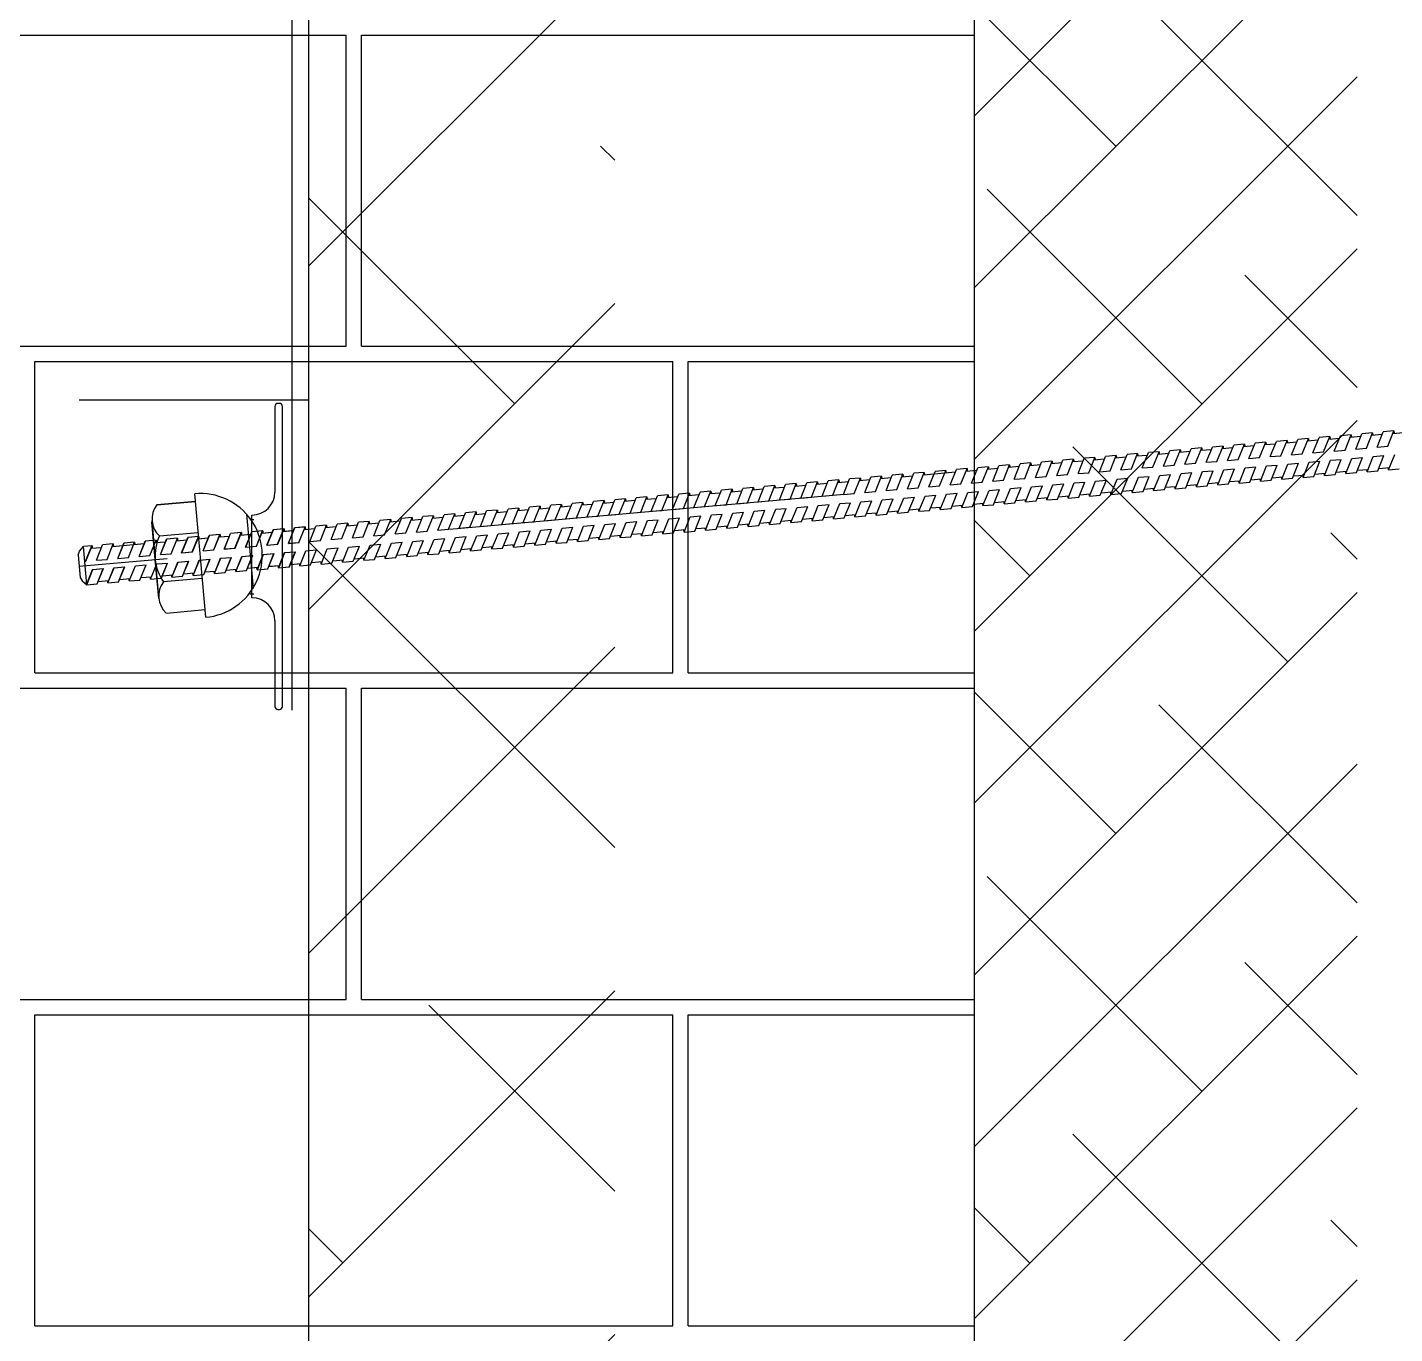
# Model space of a CAD drawing. Header units: millimetres. Extents: x -1985 to 969, y 203 to 500.
# Drawn here: x -1640.38 to -1622.51, y 398.83 to 415.9 of the extents above; entities that cross this region are included whole.
import ezdxf

# ---------------------------------------------------------------- set-up
doc = ezdxf.new("R2010")
doc.units = ezdxf.units.MM
doc.linetypes.add('ACAD_ISO10W100', pattern=[18, 12, -3, 0, -3])
for name, color, linetype in [('А_1500', 7, 'Continuous'), ('А_1500_Г', 7, 'Continuous'), ('А_1500_Ось', 252, 'Continuous'), ('А_1500_Ш', 7, 'Continuous'), ('А_16', 7, 'Continuous'), ('Контур', 252, 'Continuous')]:
    doc.layers.add(name, color=color, linetype=linetype)
doc.layers.add('Сетка', color=7, linetype='ограждение1', lineweight=30)
doc.linetypes.add('ограждение1', pattern='A,6.35,-2.54,[133,ltypeshp.shx,S=2.54,R=0,X=-2.54,Y=0],-2.54,25.4', length=36.83)

msp = doc.modelspace()

# ---------------------------------------------------------------- hatches: boundary and pattern name
h = msp.add_hatch()
h.set_pattern_fill('ANSI38', color=252, style=0)
h.set_pattern_definition([(45, (-3522.112, -480.3116), (-2.245064, 2.245064), []), (135, (-3522.112, -480.3116), (-6.735192, 2.245064), [7.9375, -4.7625])])
h.paths.add_polyline_path([(-1720.702, 383.032), (-1721.688, 383.08), (-1722.665, 383.226), (-1723.592, 383.458), (-1724.524, 383.791), (-1725.432, 384.221), (-1726.287, 384.737), (-1726.971, 385.241), (-1727.773, 385.961), (-1728.504, 386.777), (-1729.022, 387.484), (-1729.541, 388.354), (-1729.936, 389.193), (-1730.232, 390.002), (-1730.525, 391.156), (-1730.702, 392.622), (-1730.702, 395.934), (-1730.702, 430.92), (-1636.702, 439.144), (-1636.702, 393.036), (-1636.747, 392.089), (-1636.92, 390.958), (-1637.135, 390.12), (-1637.455, 389.225), (-1637.852, 388.375), (-1638.368, 387.505), (-1638.984, 386.673), (-1639.631, 385.961), (-1640.423, 385.249), (-1641.189, 384.688), (-1642.258, 384.073), (-1642.856, 383.801), (-1644.03, 383.395), (-1644.836, 383.207), (-1645.717, 383.08), (-1646.702, 383.032)], flags=16)
h.paths.add_polyline_path([(-1632.702, 439.494), (-1734.702, 430.57), (-1734.702, 392.381), (-1734.465, 390.421), (-1734.059, 388.819), (-1733.631, 387.65), (-1733.076, 386.474), (-1732.362, 385.274), (-1731.615, 384.255), (-1730.607, 383.129), (-1729.499, 382.135), (-1728.511, 381.407), (-1727.325, 380.692), (-1726.056, 380.09), (-1724.753, 379.626), (-1723.448, 379.299), (-1722.083, 379.095), (-1720.801, 379.032), (-1646.603, 379.032), (-1645.332, 379.094), (-1644.095, 379.273), (-1642.92, 379.547), (-1641.37, 380.082), (-1640.427, 380.512), (-1639.005, 381.331), (-1637.899, 382.139), (-1636.806, 383.121), (-1635.889, 384.132), (-1635.031, 385.29), (-1634.312, 386.504), (-1633.752, 387.701), (-1633.307, 388.946), (-1632.996, 390.155), (-1632.761, 391.692), (-1632.702, 392.942)])

# ---------------------------------------------------------------- linework, layer by layer
for p, q in [((-1628.005, 414.742), (-1623.005, 419.742)), ((-1628.005, 412.497), (-1623.005, 417.497)), ((-1626.156, 414.346), (-1628.005, 416.196)), ((-1623.005, 413.441), (-1625.594, 416.03)), ((-1644.544, 415.8), (-1636.21, 415.8)), ((-1636.21, 411.733), (-1636.21, 415.8)), ((-1636.01, 415.8), (-1628.005, 415.8)), ((-1636.01, 411.733), (-1636.01, 415.8)), ((-1628.005, 410.252), (-1623.005, 415.252)), ((-1625.033, 410.979), (-1627.839, 413.785)), ((-1628.005, 408.007), (-1623.005, 413.007)), ((-1623.005, 411.196), (-1624.472, 412.663)), ((-1644.544, 411.733), (-1636.21, 411.733)), ((-1636.01, 411.733), (-1628.005, 411.733)), ((-1640.277, 411.533), (-1631.943, 411.533)), ((-1640.277, 407.466), (-1640.277, 411.533)), ((-1631.943, 407.466), (-1631.943, 411.533)), ((-1631.743, 411.533), (-1628.005, 411.533)), ((-1631.743, 407.466), (-1631.743, 411.533)), ((-1628.005, 405.762), (-1623.005, 410.762)), ((-1623.91, 407.611), (-1626.717, 410.418)), ((-1634.863, 409.344), (-1629.706, 409.799)), ((-1627.278, 408.734), (-1628.005, 409.461)), ((-1623.005, 408.951), (-1623.349, 409.295)), ((-1628.005, 403.517), (-1623.005, 408.517)), ((-1640.277, 407.466), (-1631.943, 407.466)), ((-1631.743, 407.466), (-1628.005, 407.466)), ((-1644.544, 407.266), (-1636.21, 407.266)), ((-1636.21, 403.199), (-1636.21, 407.266)), ((-1636.01, 407.266), (-1628.005, 407.266)), ((-1636.01, 403.199), (-1636.01, 407.266)), ((-1626.156, 405.366), (-1628.005, 407.216)), ((-1623.005, 404.461), (-1625.594, 407.05)), ((-1628.005, 401.272), (-1623.005, 406.272)), ((-1625.033, 401.999), (-1627.839, 404.805)), ((-1628.005, 399.027), (-1623.005, 404.027)), ((-1623.005, 402.216), (-1624.472, 403.682)), ((-1644.544, 403.199), (-1636.21, 403.199)), ((-1636.01, 403.199), (-1628.005, 403.199)), ((-1640.277, 402.999), (-1631.943, 402.999)), ((-1640.277, 398.932), (-1640.277, 402.999)), ((-1631.943, 398.932), (-1631.943, 402.999)), ((-1631.743, 402.999), (-1628.005, 402.999)), ((-1631.743, 398.932), (-1631.743, 402.999)), ((-1628.005, 396.782), (-1623.005, 401.782)), ((-1623.91, 398.631), (-1626.717, 401.437)), ((-1627.278, 399.754), (-1628.005, 400.48)), ((-1623.005, 399.971), (-1623.349, 400.315)), ((-1628.005, 394.537), (-1623.005, 399.537)), ((-1640.277, 398.932), (-1631.943, 398.932)), ((-1631.743, 398.932), (-1628.005, 398.932))]:
    msp.add_line(p, q)
msp.add_lwpolyline([(-1738.702, 430.22), (-1628.005, 439.904), (-1628.005, 379.029), (-1628.005, 379.029), (-1628.005, 379.029), (-1628.005, 379.029), (-1628.005, 379.029), (-1628.005, 379.029), (-1628.005, 379.029), (-1628.005, 379.029), (-1628.005, 379.029), (-1628.005, 379.029), (-1628.005, 379.029), (-1628.005, 379.029), (-1628.005, 379.029), (-1628.005, 379.029), (-1628.005, 379.029), (-1628.005, 379.029), (-1628.005, 379.029), (-1738.702, 379.029)])
at = {"lineweight": 30}
msp.add_lwpolyline([(-1730.702, 430.92), (-1636.702, 439.144), (-1636.702, 393.036), (-1636.747, 392.089), (-1636.92, 390.958), (-1637.135, 390.12), (-1637.455, 389.225), (-1637.852, 388.375), (-1638.368, 387.505), (-1638.984, 386.673), (-1639.631, 385.961), (-1640.423, 385.249), (-1641.189, 384.688), (-1642.258, 384.073), (-1642.856, 383.801), (-1644.03, 383.395), (-1644.836, 383.207), (-1645.717, 383.08), (-1646.702, 383.032), (-1720.702, 383.032)], dxfattribs=at)
at = {"layer": 'А_1500'}
for p, q in [((-1623.86, 410.315), (-1623.779, 410.516)), ((-1623.64, 410.528), (-1623.779, 410.516)), ((-1623.721, 410.327), (-1623.64, 410.528)), ((-1623.652, 410.497), (-1623.513, 410.509)), ((-1623.64, 410.528), (-1623.637, 410.498)), ((-1623.581, 410.34), (-1623.5, 410.54)), ((-1623.361, 410.553), (-1623.5, 410.54)), ((-1623.442, 410.352), (-1623.361, 410.553)), ((-1623.373, 410.521), (-1623.233, 410.534)), ((-1623.361, 410.553), (-1623.358, 410.523)), ((-1623.302, 410.364), (-1623.221, 410.565)), ((-1623.081, 410.577), (-1623.221, 410.565)), ((-1623.162, 410.377), (-1623.081, 410.577)), ((-1623.094, 410.546), (-1622.954, 410.558)), ((-1623.081, 410.577), (-1623.079, 410.547)), ((-1623.022, 410.389), (-1622.942, 410.59)), ((-1622.802, 410.602), (-1622.942, 410.59)), ((-1622.883, 410.401), (-1622.802, 410.602)), ((-1622.815, 410.571), (-1622.675, 410.583)), ((-1622.802, 410.602), (-1622.799, 410.572)), ((-1622.743, 410.414), (-1622.662, 410.614)), ((-1622.523, 410.627), (-1622.662, 410.614)), ((-1622.604, 410.426), (-1622.523, 410.627)), ((-1622.536, 410.595), (-1622.396, 410.608)), ((-1622.523, 410.627), (-1622.52, 410.597)), ((-1625.871, 410.331), (-1626.01, 410.319)), ((-1625.952, 410.13), (-1625.871, 410.331)), ((-1625.871, 410.331), (-1625.868, 410.301)), ((-1625.812, 410.143), (-1625.731, 410.344)), ((-1625.592, 410.356), (-1625.731, 410.344)), ((-1625.673, 410.155), (-1625.592, 410.356)), ((-1625.604, 410.325), (-1625.465, 410.337)), ((-1625.592, 410.356), (-1625.589, 410.326)), ((-1625.533, 410.167), (-1625.452, 410.368)), ((-1625.313, 410.381), (-1625.452, 410.368)), ((-1625.393, 410.18), (-1625.313, 410.381)), ((-1625.325, 410.349), (-1625.186, 410.361)), ((-1625.313, 410.381), (-1625.31, 410.351)), ((-1625.254, 410.192), (-1625.173, 410.393)), ((-1625.033, 410.405), (-1625.173, 410.393)), ((-1625.114, 410.204), (-1625.033, 410.405)), ((-1625.046, 410.374), (-1624.906, 410.386)), ((-1625.033, 410.405), (-1625.031, 410.375)), ((-1624.975, 410.217), (-1624.894, 410.417)), ((-1624.754, 410.43), (-1624.894, 410.417)), ((-1624.835, 410.229), (-1624.754, 410.43)), ((-1624.767, 410.398), (-1624.627, 410.411)), ((-1624.754, 410.43), (-1624.752, 410.4)), ((-1624.696, 410.241), (-1624.615, 410.442)), ((-1624.475, 410.454), (-1624.615, 410.442)), ((-1624.556, 410.254), (-1624.475, 410.454)), ((-1624.488, 410.423), (-1624.349, 410.435)), ((-1624.475, 410.454), (-1624.472, 410.424)), ((-1624.417, 410.266), (-1624.336, 410.467)), ((-1624.197, 410.479), (-1624.336, 410.467)), ((-1624.278, 410.278), (-1624.197, 410.479)), ((-1624.209, 410.448), (-1624.07, 410.46)), ((-1624.197, 410.479), (-1624.194, 410.449)), ((-1624.138, 410.291), (-1624.057, 410.491)), ((-1623.918, 410.504), (-1624.057, 410.491)), ((-1623.999, 410.303), (-1623.918, 410.504)), ((-1623.93, 410.472), (-1623.792, 410.484)), ((-1623.918, 410.504), (-1623.915, 410.474)), ((-1623.86, 410.315), (-1623.721, 410.327)), ((-1623.581, 410.34), (-1623.442, 410.352)), ((-1623.302, 410.364), (-1623.162, 410.377)), ((-1623.022, 410.389), (-1622.883, 410.401)), ((-1622.743, 410.414), (-1622.604, 410.426)), ((-1627.821, 410.159), (-1627.96, 410.147)), ((-1627.901, 409.958), (-1627.821, 410.159)), ((-1627.821, 410.159), (-1627.818, 410.129)), ((-1627.764, 409.97), (-1627.683, 410.171)), ((-1627.544, 410.184), (-1627.683, 410.171)), ((-1627.625, 409.983), (-1627.544, 410.184)), ((-1627.556, 410.152), (-1627.417, 410.165)), ((-1627.544, 410.184), (-1627.541, 410.154)), ((-1627.485, 409.995), (-1627.404, 410.196)), ((-1627.265, 410.208), (-1627.404, 410.196)), ((-1627.346, 410.007), (-1627.265, 410.208)), ((-1627.277, 410.177), (-1627.139, 410.189)), ((-1627.265, 410.208), (-1627.262, 410.178)), ((-1627.207, 410.02), (-1627.126, 410.22)), ((-1626.986, 410.233), (-1627.126, 410.22)), ((-1627.067, 410.032), (-1626.986, 410.233)), ((-1626.999, 410.201), (-1626.859, 410.214)), ((-1626.986, 410.233), (-1626.984, 410.203)), ((-1626.928, 410.044), (-1626.847, 410.245)), ((-1626.707, 410.257), (-1626.847, 410.245)), ((-1626.788, 410.057), (-1626.707, 410.257)), ((-1626.72, 410.226), (-1626.581, 410.238)), ((-1626.707, 410.257), (-1626.705, 410.227)), ((-1626.65, 410.069), (-1626.569, 410.27)), ((-1626.429, 410.282), (-1626.569, 410.27)), ((-1626.51, 410.081), (-1626.429, 410.282)), ((-1626.442, 410.251), (-1626.302, 410.263)), ((-1626.429, 410.282), (-1626.427, 410.252)), ((-1626.371, 410.093), (-1626.29, 410.294)), ((-1626.15, 410.307), (-1626.29, 410.294)), ((-1626.231, 410.106), (-1626.15, 410.307)), ((-1626.163, 410.275), (-1626.023, 410.288)), ((-1626.15, 410.307), (-1626.148, 410.277)), ((-1626.091, 410.118), (-1626.01, 410.319)), ((-1625.883, 410.3), (-1625.744, 410.312)), ((-1625.812, 410.143), (-1625.673, 410.155)), ((-1625.533, 410.167), (-1625.393, 410.18)), ((-1625.254, 410.192), (-1625.114, 410.204)), ((-1624.975, 410.217), (-1624.835, 410.229)), ((-1624.696, 410.241), (-1624.556, 410.254)), ((-1624.466, 410.144), (-1624.327, 410.156)), ((-1624.417, 410.266), (-1624.278, 410.278)), ((-1624.407, 409.959), (-1624.327, 410.156)), ((-1624.267, 409.971), (-1624.187, 410.169)), ((-1624.187, 410.169), (-1624.048, 410.181)), ((-1624.138, 410.291), (-1623.999, 410.303)), ((-1624.128, 409.983), (-1624.048, 410.181)), ((-1623.989, 409.995), (-1623.909, 410.193)), ((-1623.909, 410.193), (-1623.77, 410.206)), ((-1623.85, 410.008), (-1623.77, 410.206)), ((-1623.71, 410.02), (-1623.63, 410.218)), ((-1623.63, 410.218), (-1623.491, 410.23)), ((-1623.57, 410.032), (-1623.491, 410.23)), ((-1623.43, 410.045), (-1623.351, 410.243)), ((-1623.351, 410.243), (-1623.211, 410.255)), ((-1623.291, 410.057), (-1623.211, 410.255)), ((-1623.151, 410.069), (-1623.072, 410.267)), ((-1623.072, 410.267), (-1622.932, 410.28)), ((-1623.012, 410.082), (-1622.932, 410.28)), ((-1622.872, 410.094), (-1622.792, 410.292)), ((-1622.792, 410.292), (-1622.653, 410.304)), ((-1622.733, 410.106), (-1622.653, 410.304)), ((-1622.72, 410.137), (-1622.581, 410.15)), ((-1622.593, 410.119), (-1622.513, 410.317)), ((-1629.994, 409.774), (-1629.913, 409.974)), ((-1629.773, 409.987), (-1629.913, 409.974)), ((-1629.773, 409.987), (-1629.913, 409.974)), ((-1629.854, 409.786), (-1629.773, 409.987)), ((-1629.854, 409.786), (-1629.773, 409.987)), ((-1629.773, 409.987), (-1629.771, 409.957)), ((-1629.773, 409.987), (-1629.771, 409.957)), ((-1629.715, 409.798), (-1629.634, 409.999)), ((-1629.494, 410.011), (-1629.634, 409.999)), ((-1629.575, 409.811), (-1629.494, 410.011)), ((-1629.507, 409.98), (-1629.368, 409.992)), ((-1629.494, 410.011), (-1629.492, 409.981)), ((-1629.437, 409.823), (-1629.356, 410.024)), ((-1629.216, 410.036), (-1629.356, 410.024)), ((-1629.297, 409.835), (-1629.216, 410.036)), ((-1629.229, 410.005), (-1629.089, 410.017)), ((-1629.216, 410.036), (-1629.214, 410.006)), ((-1629.158, 409.848), (-1629.077, 410.048)), ((-1628.937, 410.061), (-1629.077, 410.048)), ((-1629.018, 409.86), (-1628.937, 410.061)), ((-1628.95, 410.029), (-1628.81, 410.042)), ((-1628.937, 410.061), (-1628.935, 410.031)), ((-1628.878, 409.872), (-1628.797, 410.073)), ((-1628.658, 410.085), (-1628.797, 410.073)), ((-1628.739, 409.884), (-1628.658, 410.085)), ((-1628.67, 410.054), (-1628.252, 410.091)), ((-1628.658, 410.085), (-1628.655, 410.055)), ((-1628.599, 409.897), (-1628.518, 410.098)), ((-1628.379, 410.11), (-1628.518, 410.098)), ((-1628.46, 409.909), (-1628.379, 410.11)), ((-1628.379, 410.11), (-1628.376, 410.08)), ((-1628.32, 409.921), (-1628.239, 410.122)), ((-1628.1, 410.135), (-1628.239, 410.122)), ((-1628.181, 409.934), (-1628.1, 410.135)), ((-1628.112, 410.103), (-1627.973, 410.116)), ((-1628.1, 410.135), (-1628.097, 410.105)), ((-1628.041, 409.946), (-1627.96, 410.147)), ((-1627.833, 410.128), (-1627.696, 410.14)), ((-1627.764, 409.97), (-1627.625, 409.983)), ((-1627.485, 409.995), (-1627.346, 410.007)), ((-1627.207, 410.02), (-1627.067, 410.032)), ((-1626.928, 410.044), (-1626.788, 410.057)), ((-1626.65, 410.069), (-1626.51, 410.081)), ((-1626.499, 409.774), (-1626.42, 409.972)), ((-1626.42, 409.972), (-1626.28, 409.984)), ((-1626.371, 410.093), (-1626.231, 410.106)), ((-1626.36, 409.786), (-1626.28, 409.984)), ((-1626.22, 409.798), (-1626.14, 409.996)), ((-1626.14, 409.996), (-1626.001, 410.009)), ((-1626.091, 410.118), (-1625.952, 410.13)), ((-1626.081, 409.811), (-1626.001, 410.009)), ((-1625.941, 409.823), (-1625.861, 410.021)), ((-1625.861, 410.021), (-1625.722, 410.033)), ((-1625.801, 409.835), (-1625.722, 410.033)), ((-1625.662, 409.848), (-1625.582, 410.046)), ((-1625.582, 410.046), (-1625.443, 410.058)), ((-1625.522, 409.86), (-1625.443, 410.058)), ((-1625.383, 409.872), (-1625.303, 410.07)), ((-1625.303, 410.07), (-1625.163, 410.083)), ((-1625.243, 409.885), (-1625.163, 410.083)), ((-1625.103, 409.897), (-1625.024, 410.095)), ((-1625.024, 410.095), (-1624.884, 410.107)), ((-1624.964, 409.909), (-1624.884, 410.107)), ((-1624.824, 409.922), (-1624.745, 410.12)), ((-1624.745, 410.12), (-1624.605, 410.132)), ((-1624.685, 409.934), (-1624.605, 410.132)), ((-1624.672, 409.965), (-1624.534, 409.977)), ((-1624.546, 409.946), (-1624.549, 409.976)), ((-1624.546, 409.946), (-1624.466, 410.144)), ((-1624.394, 409.99), (-1624.254, 410.002)), ((-1624.267, 409.971), (-1624.27, 410.001)), ((-1624.267, 409.971), (-1624.128, 409.983)), ((-1624.115, 410.014), (-1623.976, 410.026)), ((-1623.989, 409.995), (-1623.992, 410.025)), ((-1623.989, 409.995), (-1623.85, 410.008)), ((-1623.837, 410.039), (-1623.697, 410.051)), ((-1623.71, 410.02), (-1623.712, 410.05)), ((-1623.71, 410.02), (-1623.57, 410.032)), ((-1623.558, 410.063), (-1623.418, 410.076)), ((-1623.43, 410.045), (-1623.433, 410.074)), ((-1623.43, 410.045), (-1623.291, 410.057)), ((-1623.278, 410.088), (-1623.139, 410.1)), ((-1623.151, 410.069), (-1623.154, 410.099)), ((-1623.151, 410.069), (-1623.012, 410.082)), ((-1622.999, 410.113), (-1622.86, 410.125)), ((-1622.872, 410.094), (-1622.875, 410.124)), ((-1622.872, 410.094), (-1622.733, 410.106)), ((-1622.593, 410.119), (-1622.596, 410.148)), ((-1622.593, 410.119), (-1622.454, 410.131)), ((-1631.946, 409.601), (-1631.865, 409.802)), ((-1631.726, 409.815), (-1631.865, 409.802)), ((-1631.806, 409.614), (-1631.726, 409.815)), ((-1631.738, 409.783), (-1631.6, 409.795)), ((-1631.726, 409.815), (-1631.723, 409.785)), ((-1631.668, 409.626), (-1631.587, 409.827)), ((-1631.448, 409.839), (-1631.587, 409.827)), ((-1631.528, 409.638), (-1631.448, 409.839)), ((-1631.46, 409.808), (-1631.321, 409.82)), ((-1631.448, 409.839), (-1631.445, 409.809)), ((-1631.389, 409.651), (-1631.308, 409.851)), ((-1631.168, 409.864), (-1631.308, 409.851)), ((-1631.249, 409.663), (-1631.168, 409.864)), ((-1631.181, 409.832), (-1631.041, 409.845)), ((-1631.168, 409.864), (-1631.166, 409.834)), ((-1631.109, 409.675), (-1631.028, 409.876)), ((-1630.889, 409.888), (-1631.028, 409.876)), ((-1630.97, 409.688), (-1630.889, 409.888)), ((-1630.902, 409.857), (-1630.762, 409.869)), ((-1630.889, 409.888), (-1630.886, 409.858)), ((-1630.83, 409.7), (-1630.749, 409.901)), ((-1630.61, 409.913), (-1630.749, 409.901)), ((-1630.691, 409.712), (-1630.61, 409.913)), ((-1630.623, 409.882), (-1630.483, 409.894)), ((-1630.61, 409.913), (-1630.607, 409.883)), ((-1630.551, 409.725), (-1630.47, 409.925)), ((-1630.331, 409.938), (-1630.47, 409.925)), ((-1630.412, 409.737), (-1630.331, 409.938)), ((-1630.343, 409.906), (-1630.204, 409.919)), ((-1630.331, 409.938), (-1630.328, 409.908)), ((-1630.272, 409.749), (-1630.191, 409.95)), ((-1630.052, 409.962), (-1630.191, 409.95)), ((-1630.133, 409.761), (-1630.052, 409.962)), ((-1630.064, 409.931), (-1629.926, 409.943)), ((-1630.052, 409.962), (-1630.049, 409.932)), ((-1629.786, 409.955), (-1629.646, 409.968)), ((-1629.715, 409.798), (-1629.575, 409.811)), ((-1629.437, 409.823), (-1629.297, 409.835)), ((-1629.158, 409.848), (-1629.018, 409.86)), ((-1628.878, 409.872), (-1628.739, 409.884)), ((-1628.599, 409.897), (-1628.46, 409.909)), ((-1628.449, 409.602), (-1628.369, 409.8)), ((-1628.369, 409.8), (-1628.23, 409.812)), ((-1628.32, 409.921), (-1628.181, 409.934)), ((-1628.309, 409.614), (-1628.23, 409.812)), ((-1628.17, 409.626), (-1628.09, 409.824)), ((-1628.09, 409.824), (-1627.951, 409.837)), ((-1628.041, 409.946), (-1627.901, 409.958)), ((-1628.03, 409.639), (-1627.951, 409.837)), ((-1627.893, 409.651), (-1627.813, 409.849)), ((-1627.813, 409.849), (-1627.674, 409.861)), ((-1627.754, 409.663), (-1627.674, 409.861)), ((-1627.614, 409.675), (-1627.534, 409.873)), ((-1627.534, 409.873), (-1627.395, 409.886)), ((-1627.475, 409.688), (-1627.395, 409.886)), ((-1627.336, 409.7), (-1627.256, 409.898)), ((-1627.256, 409.898), (-1627.116, 409.91)), ((-1627.196, 409.712), (-1627.116, 409.91)), ((-1627.057, 409.725), (-1626.977, 409.923)), ((-1626.977, 409.923), (-1626.837, 409.935)), ((-1626.917, 409.737), (-1626.837, 409.935)), ((-1626.779, 409.749), (-1626.699, 409.947)), ((-1626.699, 409.947), (-1626.559, 409.959)), ((-1626.639, 409.761), (-1626.559, 409.959)), ((-1626.627, 409.793), (-1626.487, 409.805)), ((-1626.499, 409.774), (-1626.502, 409.804)), ((-1626.347, 409.817), (-1626.208, 409.83)), ((-1626.22, 409.798), (-1626.223, 409.828)), ((-1626.22, 409.798), (-1626.081, 409.811)), ((-1626.068, 409.842), (-1625.928, 409.854)), ((-1625.941, 409.823), (-1625.944, 409.853)), ((-1625.941, 409.823), (-1625.801, 409.835)), ((-1625.789, 409.867), (-1625.649, 409.879)), ((-1625.662, 409.848), (-1625.664, 409.878)), ((-1625.662, 409.848), (-1625.522, 409.86)), ((-1625.51, 409.891), (-1625.37, 409.903)), ((-1625.383, 409.872), (-1625.385, 409.902)), ((-1625.383, 409.872), (-1625.243, 409.885)), ((-1625.231, 409.916), (-1625.091, 409.928)), ((-1625.103, 409.897), (-1625.106, 409.927)), ((-1625.103, 409.897), (-1624.964, 409.909)), ((-1624.951, 409.94), (-1624.812, 409.953)), ((-1624.824, 409.922), (-1624.827, 409.951)), ((-1624.824, 409.922), (-1624.685, 409.934)), ((-1624.546, 409.946), (-1624.407, 409.959)), ((-1633.957, 409.618), (-1634.097, 409.605)), ((-1634.038, 409.417), (-1633.957, 409.618)), ((-1633.957, 409.618), (-1633.955, 409.588)), ((-1633.898, 409.429), (-1633.817, 409.63)), ((-1633.678, 409.642), (-1633.817, 409.63)), ((-1633.759, 409.441), (-1633.678, 409.642)), ((-1633.691, 409.611), (-1633.551, 409.623)), ((-1633.678, 409.642), (-1633.675, 409.612)), ((-1633.619, 409.454), (-1633.538, 409.655)), ((-1633.399, 409.667), (-1633.538, 409.655)), ((-1633.48, 409.466), (-1633.399, 409.667)), ((-1633.412, 409.635), (-1633.272, 409.648)), ((-1633.399, 409.667), (-1633.396, 409.637)), ((-1633.34, 409.478), (-1633.259, 409.679)), ((-1633.12, 409.691), (-1633.259, 409.679)), ((-1633.201, 409.491), (-1633.12, 409.691)), ((-1633.132, 409.66), (-1632.993, 409.672)), ((-1633.12, 409.691), (-1633.117, 409.661)), ((-1633.061, 409.503), (-1632.98, 409.704)), ((-1632.841, 409.716), (-1632.98, 409.704)), ((-1632.922, 409.515), (-1632.841, 409.716)), ((-1632.853, 409.685), (-1632.714, 409.697)), ((-1632.841, 409.716), (-1632.838, 409.686)), ((-1632.782, 409.528), (-1632.702, 409.728)), ((-1632.562, 409.741), (-1632.702, 409.728)), ((-1632.643, 409.54), (-1632.562, 409.741)), ((-1632.575, 409.709), (-1632.435, 409.722)), ((-1632.562, 409.741), (-1632.559, 409.711)), ((-1632.503, 409.552), (-1632.422, 409.753)), ((-1632.283, 409.765), (-1632.422, 409.753)), ((-1632.364, 409.565), (-1632.283, 409.765)), ((-1632.296, 409.734), (-1632.157, 409.746)), ((-1632.283, 409.765), (-1632.28, 409.735)), ((-1632.225, 409.577), (-1632.144, 409.778)), ((-1632.005, 409.79), (-1632.144, 409.778)), ((-1632.086, 409.589), (-1632.005, 409.79)), ((-1632.017, 409.759), (-1631.878, 409.771)), ((-1632.005, 409.79), (-1632.002, 409.76)), ((-1631.946, 409.601), (-1631.806, 409.614)), ((-1631.668, 409.626), (-1631.528, 409.638)), ((-1631.389, 409.651), (-1631.249, 409.663)), ((-1631.109, 409.675), (-1630.97, 409.688)), ((-1630.83, 409.7), (-1630.691, 409.712)), ((-1630.6, 409.603), (-1630.461, 409.615)), ((-1630.551, 409.725), (-1630.412, 409.737)), ((-1630.541, 409.417), (-1630.461, 409.615)), ((-1630.401, 409.429), (-1630.321, 409.627)), ((-1630.321, 409.627), (-1630.182, 409.64)), ((-1630.272, 409.749), (-1630.133, 409.761)), ((-1630.261, 409.442), (-1630.182, 409.64)), ((-1630.123, 409.454), (-1630.043, 409.652)), ((-1630.043, 409.652), (-1629.903, 409.664)), ((-1629.994, 409.774), (-1629.854, 409.786)), ((-1629.983, 409.466), (-1629.903, 409.664)), ((-1629.844, 409.479), (-1629.764, 409.677)), ((-1629.844, 409.479), (-1629.764, 409.677)), ((-1629.764, 409.677), (-1629.624, 409.689)), ((-1629.704, 409.491), (-1629.624, 409.689)), ((-1629.566, 409.503), (-1629.486, 409.701)), ((-1629.486, 409.701), (-1629.346, 409.713)), ((-1629.426, 409.516), (-1629.346, 409.713)), ((-1629.287, 409.528), (-1629.207, 409.726)), ((-1629.207, 409.726), (-1629.067, 409.738)), ((-1629.147, 409.54), (-1629.067, 409.738)), ((-1629.007, 409.552), (-1628.927, 409.75)), ((-1628.927, 409.75), (-1628.788, 409.763)), ((-1628.868, 409.565), (-1628.788, 409.763)), ((-1628.728, 409.577), (-1628.648, 409.775)), ((-1628.648, 409.775), (-1628.509, 409.787)), ((-1628.589, 409.589), (-1628.509, 409.787)), ((-1628.576, 409.621), (-1628.436, 409.633)), ((-1628.449, 409.602), (-1628.452, 409.632)), ((-1628.449, 409.602), (-1628.309, 409.614)), ((-1628.297, 409.645), (-1628.157, 409.657)), ((-1628.17, 409.626), (-1628.172, 409.656)), ((-1628.17, 409.626), (-1628.03, 409.639)), ((-1628.018, 409.67), (-1627.881, 409.682)), ((-1627.893, 409.651), (-1627.896, 409.681)), ((-1627.893, 409.651), (-1627.754, 409.663)), ((-1627.741, 409.694), (-1627.601, 409.707)), ((-1627.614, 409.675), (-1627.617, 409.705)), ((-1627.614, 409.675), (-1627.475, 409.688)), ((-1627.462, 409.719), (-1627.323, 409.731)), ((-1627.336, 409.7), (-1627.338, 409.73)), ((-1627.336, 409.7), (-1627.196, 409.712)), ((-1627.184, 409.743), (-1627.044, 409.756)), ((-1627.057, 409.725), (-1627.059, 409.754)), ((-1627.057, 409.725), (-1626.917, 409.737)), ((-1626.905, 409.768), (-1626.766, 409.78)), ((-1626.779, 409.749), (-1626.781, 409.779)), ((-1626.779, 409.749), (-1626.639, 409.761)), ((-1626.499, 409.774), (-1626.36, 409.786)), ((-1635.909, 409.445), (-1636.049, 409.433)), ((-1635.99, 409.244), (-1635.909, 409.445)), ((-1635.909, 409.445), (-1635.907, 409.415)), ((-1635.851, 409.257), (-1635.77, 409.458)), ((-1635.63, 409.47), (-1635.77, 409.458)), ((-1635.711, 409.269), (-1635.63, 409.47)), ((-1635.643, 409.439), (-1635.503, 409.451)), ((-1635.63, 409.47), (-1635.628, 409.44)), ((-1635.571, 409.281), (-1635.49, 409.482)), ((-1635.351, 409.495), (-1635.49, 409.482)), ((-1635.432, 409.294), (-1635.351, 409.495)), ((-1635.364, 409.463), (-1635.224, 409.476)), ((-1635.351, 409.495), (-1635.348, 409.465)), ((-1635.292, 409.306), (-1635.211, 409.507)), ((-1635.072, 409.519), (-1635.211, 409.507)), ((-1635.153, 409.318), (-1635.072, 409.519)), ((-1635.085, 409.488), (-1634.946, 409.5)), ((-1635.072, 409.519), (-1635.069, 409.489)), ((-1635.014, 409.331), (-1634.933, 409.531)), ((-1634.794, 409.544), (-1634.933, 409.531)), ((-1634.875, 409.343), (-1634.794, 409.544)), ((-1634.806, 409.512), (-1634.667, 409.525)), ((-1634.794, 409.544), (-1634.791, 409.514)), ((-1634.735, 409.355), (-1634.654, 409.556)), ((-1634.515, 409.568), (-1634.654, 409.556)), ((-1634.595, 409.368), (-1634.515, 409.568)), ((-1634.527, 409.537), (-1634.389, 409.549)), ((-1634.515, 409.568), (-1634.512, 409.538)), ((-1634.457, 409.38), (-1634.376, 409.581)), ((-1634.236, 409.593), (-1634.376, 409.581)), ((-1634.317, 409.392), (-1634.236, 409.593)), ((-1634.249, 409.562), (-1634.109, 409.574)), ((-1634.236, 409.593), (-1634.234, 409.563)), ((-1634.178, 409.404), (-1634.097, 409.605)), ((-1633.97, 409.586), (-1633.83, 409.599)), ((-1633.898, 409.429), (-1633.759, 409.441)), ((-1633.619, 409.454), (-1633.48, 409.466)), ((-1633.34, 409.478), (-1633.201, 409.491)), ((-1633.061, 409.503), (-1632.922, 409.515)), ((-1632.782, 409.528), (-1632.643, 409.54)), ((-1632.552, 409.43), (-1632.413, 409.443)), ((-1632.503, 409.552), (-1632.364, 409.565)), ((-1632.493, 409.245), (-1632.413, 409.443)), ((-1632.354, 409.257), (-1632.274, 409.455)), ((-1632.274, 409.455), (-1632.135, 409.467)), ((-1632.225, 409.577), (-1632.086, 409.589)), ((-1632.214, 409.269), (-1632.135, 409.467)), ((-1632.075, 409.282), (-1631.995, 409.48)), ((-1631.995, 409.48), (-1631.856, 409.492)), ((-1631.935, 409.294), (-1631.856, 409.492)), ((-1631.797, 409.306), (-1631.717, 409.504)), ((-1631.717, 409.504), (-1631.578, 409.517)), ((-1631.657, 409.319), (-1631.578, 409.517)), ((-1631.518, 409.331), (-1631.438, 409.529)), ((-1631.438, 409.529), (-1631.298, 409.541)), ((-1631.378, 409.343), (-1631.298, 409.541)), ((-1631.238, 409.356), (-1631.158, 409.554)), ((-1631.158, 409.554), (-1631.019, 409.566)), ((-1631.099, 409.368), (-1631.019, 409.566)), ((-1630.959, 409.38), (-1630.879, 409.578)), ((-1630.879, 409.578), (-1630.74, 409.59)), ((-1630.82, 409.393), (-1630.74, 409.59)), ((-1630.807, 409.424), (-1630.668, 409.436)), ((-1630.68, 409.405), (-1630.683, 409.435)), ((-1630.68, 409.405), (-1630.6, 409.603)), ((-1630.528, 409.448), (-1630.388, 409.461)), ((-1630.401, 409.429), (-1630.404, 409.459)), ((-1630.401, 409.429), (-1630.261, 409.442)), ((-1630.249, 409.473), (-1630.11, 409.485)), ((-1630.123, 409.454), (-1630.125, 409.484)), ((-1630.123, 409.454), (-1629.983, 409.466)), ((-1629.971, 409.497), (-1629.831, 409.51)), ((-1629.971, 409.497), (-1629.831, 409.51)), ((-1629.844, 409.479), (-1629.846, 409.508)), ((-1629.844, 409.479), (-1629.846, 409.508)), ((-1629.844, 409.479), (-1629.704, 409.491)), ((-1629.692, 409.522), (-1629.553, 409.534)), ((-1629.566, 409.503), (-1629.568, 409.533)), ((-1629.566, 409.503), (-1629.426, 409.516)), ((-1629.414, 409.547), (-1629.274, 409.559)), ((-1629.287, 409.528), (-1629.289, 409.558)), ((-1629.287, 409.528), (-1629.147, 409.54)), ((-1629.135, 409.571), (-1628.995, 409.584)), ((-1629.007, 409.552), (-1629.01, 409.582)), ((-1629.007, 409.552), (-1628.868, 409.565)), ((-1628.855, 409.596), (-1628.715, 409.608)), ((-1628.728, 409.577), (-1628.731, 409.607)), ((-1628.728, 409.577), (-1628.589, 409.589)), ((-1638.082, 409.06), (-1638.001, 409.261)), ((-1638.08, 409.06), (-1637.999, 409.261)), ((-1637.862, 409.273), (-1638.001, 409.261)), ((-1637.859, 409.273), (-1637.999, 409.261)), ((-1637.942, 409.072), (-1637.862, 409.273)), ((-1637.94, 409.072), (-1637.859, 409.273)), ((-1637.862, 409.273), (-1637.859, 409.243)), ((-1637.859, 409.273), (-1637.857, 409.243)), ((-1637.804, 409.084), (-1637.723, 409.285)), ((-1637.802, 409.085), (-1637.721, 409.285)), ((-1637.583, 409.298), (-1637.723, 409.285)), ((-1637.581, 409.298), (-1637.721, 409.285)), ((-1637.664, 409.097), (-1637.583, 409.298)), ((-1637.662, 409.097), (-1637.581, 409.298)), ((-1637.596, 409.266), (-1637.456, 409.279)), ((-1637.594, 409.266), (-1637.454, 409.279)), ((-1637.583, 409.298), (-1637.581, 409.268)), ((-1637.581, 409.298), (-1637.579, 409.268)), ((-1637.525, 409.109), (-1637.444, 409.31)), ((-1637.523, 409.109), (-1637.442, 409.31)), ((-1637.304, 409.322), (-1637.444, 409.31)), ((-1637.302, 409.322), (-1637.442, 409.31)), ((-1637.385, 409.121), (-1637.304, 409.322)), ((-1637.383, 409.122), (-1637.302, 409.322)), ((-1637.317, 409.291), (-1637.178, 409.303)), ((-1637.315, 409.291), (-1637.175, 409.303)), ((-1637.304, 409.322), (-1637.301, 409.292)), ((-1637.302, 409.322), (-1637.299, 409.292)), ((-1637.246, 409.134), (-1637.166, 409.334)), ((-1637.243, 409.134), (-1637.162, 409.335)), ((-1637.026, 409.347), (-1637.166, 409.334)), ((-1637.023, 409.347), (-1637.162, 409.335)), ((-1637.107, 409.146), (-1637.026, 409.347)), ((-1637.104, 409.146), (-1637.023, 409.347)), ((-1637.039, 409.315), (-1636.899, 409.328)), ((-1637.035, 409.316), (-1636.896, 409.328)), ((-1637.026, 409.347), (-1637.023, 409.317)), ((-1637.023, 409.347), (-1637.02, 409.317)), ((-1636.967, 409.158), (-1636.886, 409.359)), ((-1636.964, 409.159), (-1636.883, 409.359)), ((-1636.747, 409.371), (-1636.886, 409.359)), ((-1636.744, 409.372), (-1636.883, 409.359)), ((-1636.828, 409.171), (-1636.747, 409.371)), ((-1636.76, 409.34), (-1636.62, 409.352)), ((-1636.747, 409.371), (-1636.744, 409.341)), ((-1636.688, 409.183), (-1636.607, 409.384)), ((-1636.468, 409.396), (-1636.607, 409.384)), ((-1636.549, 409.195), (-1636.468, 409.396)), ((-1636.48, 409.365), (-1636.341, 409.377)), ((-1636.468, 409.396), (-1636.465, 409.366)), ((-1636.409, 409.208), (-1636.328, 409.408)), ((-1636.188, 409.421), (-1636.328, 409.408)), ((-1636.269, 409.22), (-1636.188, 409.421)), ((-1636.201, 409.389), (-1636.061, 409.402)), ((-1636.188, 409.421), (-1636.186, 409.391)), ((-1636.13, 409.232), (-1636.049, 409.433)), ((-1635.922, 409.414), (-1635.782, 409.426)), ((-1635.851, 409.257), (-1635.711, 409.269)), ((-1635.571, 409.281), (-1635.432, 409.294)), ((-1635.292, 409.306), (-1635.153, 409.318)), ((-1635.014, 409.331), (-1634.875, 409.343)), ((-1634.735, 409.355), (-1634.595, 409.368)), ((-1634.586, 409.06), (-1634.506, 409.258)), ((-1634.506, 409.258), (-1634.367, 409.27)), ((-1634.457, 409.38), (-1634.317, 409.392)), ((-1634.446, 409.072), (-1634.367, 409.27)), ((-1634.307, 409.085), (-1634.227, 409.283)), ((-1634.227, 409.283), (-1634.087, 409.295)), ((-1634.178, 409.404), (-1634.038, 409.417)), ((-1634.167, 409.097), (-1634.087, 409.295)), ((-1634.027, 409.109), (-1633.947, 409.307)), ((-1633.947, 409.307), (-1633.808, 409.32)), ((-1633.888, 409.122), (-1633.808, 409.32)), ((-1633.748, 409.134), (-1633.668, 409.332)), ((-1633.668, 409.332), (-1633.529, 409.344)), ((-1633.609, 409.146), (-1633.529, 409.344)), ((-1633.469, 409.159), (-1633.389, 409.357)), ((-1633.389, 409.357), (-1633.25, 409.369)), ((-1633.33, 409.171), (-1633.25, 409.369)), ((-1633.19, 409.183), (-1633.11, 409.381)), ((-1633.11, 409.381), (-1632.971, 409.394)), ((-1633.05, 409.196), (-1632.971, 409.394)), ((-1632.911, 409.208), (-1632.832, 409.406)), ((-1632.832, 409.406), (-1632.692, 409.418)), ((-1632.772, 409.22), (-1632.692, 409.418)), ((-1632.759, 409.251), (-1632.62, 409.264)), ((-1632.632, 409.233), (-1632.635, 409.262)), ((-1632.632, 409.233), (-1632.552, 409.43)), ((-1632.48, 409.276), (-1632.341, 409.288)), ((-1632.354, 409.257), (-1632.357, 409.287)), ((-1632.354, 409.257), (-1632.214, 409.269)), ((-1632.202, 409.301), (-1632.062, 409.313)), ((-1632.075, 409.282), (-1632.077, 409.312)), ((-1632.075, 409.282), (-1631.935, 409.294)), ((-1631.923, 409.325), (-1631.784, 409.337)), ((-1631.797, 409.306), (-1631.799, 409.336)), ((-1631.797, 409.306), (-1631.657, 409.319)), ((-1631.645, 409.35), (-1631.505, 409.362)), ((-1631.518, 409.331), (-1631.52, 409.361)), ((-1631.518, 409.331), (-1631.378, 409.343)), ((-1631.366, 409.374), (-1631.226, 409.387)), ((-1631.238, 409.356), (-1631.241, 409.385)), ((-1631.238, 409.356), (-1631.099, 409.368)), ((-1631.086, 409.399), (-1630.947, 409.411)), ((-1630.959, 409.38), (-1630.962, 409.41)), ((-1630.959, 409.38), (-1630.82, 409.393)), ((-1630.68, 409.405), (-1630.541, 409.417)), ((-1639.695, 409.056), (-1639.645, 409.116)), ((-1639.532, 409.126), (-1639.645, 409.116)), ((-1639.534, 409.125), (-1639.645, 409.116)), ((-1639.601, 408.618), (-1639.645, 409.116)), ((-1639.615, 408.925), (-1639.534, 409.125)), ((-1639.613, 408.925), (-1639.532, 409.126)), ((-1639.547, 409.094), (-1639.407, 409.106)), ((-1639.545, 409.094), (-1639.406, 409.106)), ((-1639.534, 409.125), (-1639.531, 409.095)), ((-1639.532, 409.126), (-1639.529, 409.096)), ((-1639.475, 408.937), (-1639.394, 409.138)), ((-1639.474, 408.937), (-1639.393, 409.138)), ((-1639.255, 409.15), (-1639.394, 409.138)), ((-1639.254, 409.15), (-1639.393, 409.138)), ((-1639.336, 408.949), (-1639.255, 409.15)), ((-1639.335, 408.949), (-1639.254, 409.15)), ((-1639.267, 409.119), (-1638.849, 409.156)), ((-1639.266, 409.119), (-1639.127, 409.131)), ((-1639.255, 409.15), (-1639.252, 409.12)), ((-1639.254, 409.15), (-1639.251, 409.12)), ((-1639.196, 408.962), (-1639.115, 409.162)), ((-1639.195, 408.962), (-1639.114, 409.162)), ((-1638.976, 409.175), (-1639.115, 409.162)), ((-1638.975, 409.175), (-1639.114, 409.162)), ((-1639.056, 408.974), (-1638.975, 409.175)), ((-1639.056, 408.974), (-1638.976, 409.175)), ((-1638.987, 409.143), (-1638.848, 409.156)), ((-1638.976, 409.175), (-1638.973, 409.145)), ((-1638.975, 409.175), (-1638.972, 409.145)), ((-1638.917, 408.986), (-1638.836, 409.187)), ((-1638.916, 408.986), (-1638.835, 409.187)), ((-1638.696, 409.199), (-1638.836, 409.187)), ((-1638.696, 409.199), (-1638.835, 409.187)), ((-1638.777, 408.999), (-1638.696, 409.199)), ((-1638.777, 408.999), (-1638.696, 409.199)), ((-1638.709, 409.168), (-1638.569, 409.18)), ((-1638.708, 409.168), (-1638.569, 409.18)), ((-1638.696, 409.199), (-1638.693, 409.169)), ((-1638.696, 409.199), (-1638.694, 409.169)), ((-1638.638, 409.011), (-1638.557, 409.212)), ((-1638.637, 409.011), (-1638.556, 409.212)), ((-1638.417, 409.224), (-1638.557, 409.212)), ((-1638.417, 409.224), (-1638.556, 409.212)), ((-1638.498, 409.023), (-1638.417, 409.224)), ((-1638.498, 409.023), (-1638.417, 409.224)), ((-1638.43, 409.193), (-1638.293, 409.205)), ((-1638.429, 409.193), (-1638.29, 409.205)), ((-1638.417, 409.224), (-1638.414, 409.194)), ((-1638.417, 409.224), (-1638.415, 409.194)), ((-1638.361, 409.035), (-1638.28, 409.236)), ((-1638.359, 409.035), (-1638.278, 409.236)), ((-1638.141, 409.248), (-1638.28, 409.236)), ((-1638.138, 409.249), (-1638.278, 409.236)), ((-1638.222, 409.048), (-1638.141, 409.248)), ((-1638.219, 409.048), (-1638.138, 409.249)), ((-1638.153, 409.217), (-1638.014, 409.229)), ((-1638.151, 409.217), (-1638.011, 409.23)), ((-1638.141, 409.248), (-1638.138, 409.218)), ((-1638.138, 409.249), (-1638.136, 409.219)), ((-1637.874, 409.242), (-1637.735, 409.254)), ((-1637.872, 409.242), (-1637.733, 409.254)), ((-1637.804, 409.084), (-1637.664, 409.097)), ((-1637.802, 409.085), (-1637.662, 409.097)), ((-1637.525, 409.109), (-1637.385, 409.121)), ((-1637.523, 409.109), (-1637.383, 409.122)), ((-1637.246, 409.134), (-1637.107, 409.146)), ((-1637.243, 409.134), (-1637.104, 409.146)), ((-1636.967, 409.158), (-1636.828, 409.171)), ((-1636.964, 409.159), (-1636.825, 409.171)), ((-1636.688, 409.183), (-1636.549, 409.195)), ((-1636.538, 408.888), (-1636.458, 409.086)), ((-1636.458, 409.086), (-1636.318, 409.098)), ((-1636.409, 409.208), (-1636.269, 409.22)), ((-1636.398, 408.9), (-1636.318, 409.098)), ((-1636.259, 408.912), (-1636.179, 409.11)), ((-1636.179, 409.11), (-1636.039, 409.123)), ((-1636.13, 409.232), (-1635.99, 409.244)), ((-1636.119, 408.925), (-1636.039, 409.123)), ((-1635.98, 408.937), (-1635.9, 409.135)), ((-1635.9, 409.135), (-1635.76, 409.147)), ((-1635.84, 408.949), (-1635.76, 409.147)), ((-1635.7, 408.962), (-1635.62, 409.16)), ((-1635.62, 409.16), (-1635.481, 409.172)), ((-1635.561, 408.974), (-1635.481, 409.172)), ((-1635.421, 408.986), (-1635.341, 409.184)), ((-1635.341, 409.184), (-1635.202, 409.197)), ((-1635.282, 408.999), (-1635.202, 409.197)), ((-1635.143, 409.011), (-1635.063, 409.209)), ((-1635.063, 409.209), (-1634.924, 409.221)), ((-1635.003, 409.023), (-1634.924, 409.221)), ((-1634.864, 409.036), (-1634.784, 409.234)), ((-1634.784, 409.234), (-1634.645, 409.246)), ((-1634.724, 409.048), (-1634.645, 409.246)), ((-1634.712, 409.079), (-1634.573, 409.091)), ((-1634.586, 409.06), (-1634.588, 409.09)), ((-1634.434, 409.104), (-1634.294, 409.116)), ((-1634.307, 409.085), (-1634.309, 409.115)), ((-1634.307, 409.085), (-1634.167, 409.097)), ((-1634.155, 409.128), (-1634.015, 409.141)), ((-1634.027, 409.109), (-1634.03, 409.139)), ((-1634.027, 409.109), (-1633.888, 409.122)), ((-1633.875, 409.153), (-1633.736, 409.165)), ((-1633.748, 409.134), (-1633.751, 409.164)), ((-1633.748, 409.134), (-1633.609, 409.146)), ((-1633.596, 409.177), (-1633.456, 409.19)), ((-1633.469, 409.159), (-1633.472, 409.188)), ((-1633.469, 409.159), (-1633.33, 409.171)), ((-1633.317, 409.202), (-1633.177, 409.214)), ((-1633.19, 409.183), (-1633.193, 409.213)), ((-1633.19, 409.183), (-1633.05, 409.196)), ((-1633.038, 409.227), (-1632.899, 409.239)), ((-1632.911, 409.208), (-1632.914, 409.238)), ((-1632.911, 409.208), (-1632.772, 409.22)), ((-1632.632, 409.233), (-1632.493, 409.245)), ((-1639.715, 409.005), (-1639.695, 409.056)), ((-1639.715, 409.005), (-1639.689, 408.714)), ((-1639.628, 408.923), (-1639.613, 408.925)), ((-1639.628, 408.923), (-1639.615, 408.925)), ((-1639.475, 408.937), (-1639.336, 408.949)), ((-1639.474, 408.937), (-1639.335, 408.949)), ((-1639.196, 408.962), (-1639.056, 408.974)), ((-1639.195, 408.962), (-1639.056, 408.974)), ((-1638.917, 408.986), (-1638.777, 408.999)), ((-1638.916, 408.986), (-1638.777, 408.999)), ((-1638.687, 408.889), (-1638.547, 408.901)), ((-1638.686, 408.889), (-1638.547, 408.901)), ((-1638.638, 409.011), (-1638.498, 409.023)), ((-1638.637, 409.011), (-1638.498, 409.023)), ((-1638.627, 408.703), (-1638.547, 408.901)), ((-1638.626, 408.704), (-1638.547, 408.901)), ((-1638.49, 408.716), (-1638.41, 408.914)), ((-1638.488, 408.716), (-1638.408, 408.914)), ((-1638.41, 408.914), (-1638.271, 408.926)), ((-1638.408, 408.914), (-1638.268, 408.926)), ((-1638.361, 409.035), (-1638.222, 409.048)), ((-1638.359, 409.035), (-1638.219, 409.048)), ((-1638.35, 408.728), (-1638.271, 408.926)), ((-1638.348, 408.728), (-1638.268, 408.926)), ((-1638.211, 408.74), (-1638.131, 408.938)), ((-1638.209, 408.74), (-1638.129, 408.938)), ((-1638.131, 408.938), (-1637.992, 408.95)), ((-1638.129, 408.938), (-1637.989, 408.951)), ((-1638.082, 409.06), (-1637.942, 409.072)), ((-1638.08, 409.06), (-1637.94, 409.072)), ((-1638.071, 408.753), (-1637.992, 408.95)), ((-1638.069, 408.753), (-1637.989, 408.951)), ((-1637.932, 408.765), (-1637.853, 408.963)), ((-1637.931, 408.765), (-1637.851, 408.963)), ((-1637.853, 408.963), (-1637.713, 408.975)), ((-1637.851, 408.963), (-1637.711, 408.975)), ((-1637.793, 408.777), (-1637.713, 408.975)), ((-1637.791, 408.777), (-1637.711, 408.975)), ((-1637.653, 408.789), (-1637.574, 408.987)), ((-1637.651, 408.79), (-1637.572, 408.988)), ((-1637.574, 408.987), (-1637.434, 409)), ((-1637.572, 408.988), (-1637.432, 409)), ((-1637.514, 408.802), (-1637.434, 409)), ((-1637.512, 408.802), (-1637.432, 409)), ((-1637.375, 408.814), (-1637.296, 409.012)), ((-1637.372, 408.814), (-1637.292, 409.012)), ((-1637.296, 409.012), (-1637.156, 409.024)), ((-1637.292, 409.012), (-1637.153, 409.024)), ((-1637.236, 408.826), (-1637.156, 409.024)), ((-1637.233, 408.827), (-1637.153, 409.024)), ((-1637.096, 408.839), (-1637.016, 409.037)), ((-1637.093, 408.839), (-1637.013, 409.037)), ((-1637.016, 409.037), (-1636.877, 409.049)), ((-1637.013, 409.037), (-1636.874, 409.049)), ((-1636.957, 408.851), (-1636.877, 409.049)), ((-1636.953, 408.851), (-1636.874, 409.049)), ((-1636.817, 408.863), (-1636.737, 409.061)), ((-1636.737, 409.061), (-1636.598, 409.073)), ((-1636.677, 408.876), (-1636.598, 409.073)), ((-1636.665, 408.907), (-1636.525, 408.919)), ((-1636.538, 408.888), (-1636.54, 408.918)), ((-1636.538, 408.888), (-1636.398, 408.9)), ((-1636.386, 408.931), (-1636.246, 408.944)), ((-1636.259, 408.912), (-1636.261, 408.942)), ((-1636.259, 408.912), (-1636.119, 408.925)), ((-1636.107, 408.956), (-1635.967, 408.968)), ((-1635.98, 408.937), (-1635.982, 408.967)), ((-1635.98, 408.937), (-1635.84, 408.949)), ((-1635.828, 408.981), (-1635.688, 408.993)), ((-1635.7, 408.962), (-1635.703, 408.992)), ((-1635.7, 408.962), (-1635.561, 408.974)), ((-1635.548, 409.005), (-1635.409, 409.018)), ((-1635.421, 408.986), (-1635.424, 409.016)), ((-1635.421, 408.986), (-1635.282, 408.999)), ((-1635.269, 409.03), (-1635.13, 409.042)), ((-1635.143, 409.011), (-1635.146, 409.041)), ((-1635.143, 409.011), (-1635.003, 409.023)), ((-1634.991, 409.054), (-1634.851, 409.067)), ((-1634.864, 409.036), (-1634.866, 409.065)), ((-1634.864, 409.036), (-1634.724, 409.048)), ((-1634.586, 409.06), (-1634.446, 409.072)), ((-1639.604, 408.617), (-1639.524, 408.815)), ((-1639.601, 408.618), (-1639.523, 408.815)), ((-1639.524, 408.815), (-1639.385, 408.828)), ((-1639.523, 408.815), (-1639.384, 408.828)), ((-1639.464, 408.63), (-1639.384, 408.828)), ((-1639.464, 408.63), (-1639.385, 408.828)), ((-1639.325, 408.642), (-1639.245, 408.84)), ((-1639.324, 408.642), (-1639.244, 408.84)), ((-1639.245, 408.84), (-1639.106, 408.852)), ((-1639.244, 408.84), (-1639.105, 408.852)), ((-1639.185, 408.654), (-1639.105, 408.852)), ((-1639.185, 408.654), (-1639.106, 408.852)), ((-1639.046, 408.667), (-1638.966, 408.864)), ((-1639.045, 408.667), (-1638.965, 408.865)), ((-1638.966, 408.864), (-1638.826, 408.877)), ((-1638.965, 408.865), (-1638.826, 408.877)), ((-1638.906, 408.679), (-1638.826, 408.877)), ((-1638.906, 408.679), (-1638.826, 408.877)), ((-1638.894, 408.71), (-1638.754, 408.722)), ((-1638.893, 408.71), (-1638.753, 408.722)), ((-1638.766, 408.691), (-1638.769, 408.721)), ((-1638.767, 408.691), (-1638.769, 408.721)), ((-1638.767, 408.691), (-1638.687, 408.889)), ((-1638.766, 408.691), (-1638.686, 408.889)), ((-1638.615, 408.735), (-1638.477, 408.747)), ((-1638.614, 408.735), (-1638.475, 408.747)), ((-1638.49, 408.716), (-1638.493, 408.745)), ((-1638.488, 408.716), (-1638.49, 408.746)), ((-1638.49, 408.716), (-1638.35, 408.728)), ((-1638.488, 408.716), (-1638.348, 408.728)), ((-1638.338, 408.759), (-1638.198, 408.771)), ((-1638.336, 408.759), (-1638.196, 408.771)), ((-1638.211, 408.74), (-1638.213, 408.77)), ((-1638.209, 408.74), (-1638.211, 408.77)), ((-1638.211, 408.74), (-1638.071, 408.753)), ((-1638.209, 408.74), (-1638.069, 408.753)), ((-1638.059, 408.784), (-1637.92, 408.796)), ((-1638.057, 408.784), (-1637.918, 408.796)), ((-1637.932, 408.765), (-1637.935, 408.795)), ((-1637.931, 408.765), (-1637.933, 408.795)), ((-1637.932, 408.765), (-1637.793, 408.777)), ((-1637.931, 408.765), (-1637.791, 408.777)), ((-1637.78, 408.808), (-1637.641, 408.82)), ((-1637.779, 408.808), (-1637.639, 408.821)), ((-1637.653, 408.789), (-1637.656, 408.819)), ((-1637.651, 408.79), (-1637.654, 408.819)), ((-1637.653, 408.789), (-1637.514, 408.802)), ((-1637.651, 408.79), (-1637.512, 408.802)), ((-1637.501, 408.833), (-1637.363, 408.845)), ((-1637.499, 408.833), (-1637.359, 408.845)), ((-1637.375, 408.814), (-1637.378, 408.844)), ((-1637.372, 408.814), (-1637.375, 408.844)), ((-1637.375, 408.814), (-1637.236, 408.826)), ((-1637.372, 408.814), (-1637.233, 408.827)), ((-1637.223, 408.857), (-1637.084, 408.87)), ((-1637.22, 408.858), (-1637.08, 408.87)), ((-1637.096, 408.839), (-1637.099, 408.868)), ((-1637.093, 408.839), (-1637.096, 408.869)), ((-1637.096, 408.839), (-1636.957, 408.851)), ((-1637.093, 408.839), (-1636.953, 408.851)), ((-1636.944, 408.882), (-1636.804, 408.894)), ((-1636.941, 408.882), (-1636.801, 408.895)), ((-1636.817, 408.863), (-1636.819, 408.893)), ((-1636.817, 408.863), (-1636.677, 408.876)), ((-1639.689, 408.714), (-1639.66, 408.667)), ((-1639.66, 408.667), (-1639.601, 408.618)), ((-1639.604, 408.617), (-1639.607, 408.647)), ((-1639.604, 408.617), (-1639.464, 408.63)), ((-1639.603, 408.647), (-1639.591, 408.648)), ((-1639.601, 408.618), (-1639.464, 408.63)), ((-1639.452, 408.661), (-1639.312, 408.673)), ((-1639.451, 408.661), (-1639.312, 408.673)), ((-1639.324, 408.642), (-1639.327, 408.672)), ((-1639.325, 408.642), (-1639.327, 408.672)), ((-1639.325, 408.642), (-1639.185, 408.654)), ((-1639.324, 408.642), (-1639.185, 408.654)), ((-1639.173, 408.685), (-1639.033, 408.698)), ((-1639.172, 408.685), (-1639.033, 408.698)), ((-1639.045, 408.667), (-1639.048, 408.696)), ((-1639.046, 408.667), (-1639.048, 408.696)), ((-1639.046, 408.667), (-1638.906, 408.679)), ((-1639.045, 408.667), (-1638.906, 408.679)), ((-1638.767, 408.691), (-1638.627, 408.703)), ((-1638.766, 408.691), (-1638.626, 408.704))]:
    msp.add_line(p, q, dxfattribs=at)
at = {"layer": 'А_1500_Г'}
for p, q in [((-1638.046, 408.193), (-1638.189, 409.806)), ((-1638.18, 409.706), (-1638.686, 409.662)), ((-1638.686, 409.662), (-1638.18, 409.706)), ((-1638.751, 409.457), (-1638.706, 408.947)), ((-1638.706, 408.947), (-1638.749, 409.435)), ((-1638.65, 409.255), (-1638.144, 409.3)), ((-1638.661, 408.438), (-1638.706, 408.947)), ((-1638.706, 408.947), (-1638.663, 408.46)), ((-1638.091, 408.699), (-1638.597, 408.654)), ((-1638.561, 408.248), (-1638.055, 408.292))]:
    msp.add_line(p, q, dxfattribs=at)
for centre, radius, start, end in [((-1638.117, 408.999), 0.81, 275.0426, 95.0449), ((-1638.451, 409.477), 0.298, 141.8218, 228.2656), ((-1638.113, 409), 0.595, 154.5706, 185.0437), ((-1638.113, 409), 0.595, 185.0437, 215.5169), ((-1638.363, 408.47), 0.298, 141.8218, 228.2656)]:
    msp.add_arc(centre, radius, start, end, dxfattribs=at)
at = {"layer": 'А_1500_Ось'}
msp.add_line((-1639.702, 408.859), (-1638.552, 408.961), dxfattribs=at)
at = {"layer": 'А_1500_Ш'}
for p, q in [((-1637.143, 410.947), (-1637.143, 409.827)), ((-1637.083, 410.987), (-1637.103, 410.987)), ((-1637.043, 408.987), (-1637.043, 410.947)), ((-1637.443, 409.527), (-1637.443, 409.527)), ((-1637.443, 408.447), (-1637.443, 409.527)), ((-1637.043, 407.027), (-1637.043, 408.987)), ((-1637.443, 408.447), (-1637.443, 408.447)), ((-1637.143, 408.147), (-1637.143, 407.027)), ((-1637.103, 406.987), (-1637.083, 406.987))]:
    msp.add_line(p, q, dxfattribs=at)
at = {"layer": 'А_1500_Ш', "color": 253}
for points in [[(-1637.514, 409.539), (-1637.428, 408.574)], [(-1637.469, 409.468), (-1637.417, 409.468)], [(-1637.469, 408.499), (-1637.417, 408.499)]]:
    msp.add_lwpolyline(points, dxfattribs=at)
at = {"layer": 'А_1500_Ш'}
for centre, radius, start, end in [((-1637.103, 410.947), 0.04, 90, 180), ((-1637.083, 410.947), 0.04, 0, 90), ((-1637.443, 409.827), 0.3, 270, 0), ((-1637.443, 408.147), 0.3, 0, 90), ((-1637.103, 407.027), 0.04, 180, 270), ((-1637.083, 407.027), 0.04, 270, 0)]:
    msp.add_arc(centre, radius, start, end, dxfattribs=at)
at = {"layer": 'А_16', "color": 250, "linetype": 'ACAD_ISO10W100', "ltscale": 0.5}
msp.add_line((-1730.702, 411.032), (-1636.702, 411.032), dxfattribs=at)
at = {"layer": 'Контур', "color": 250}
for q in [(-1636.702, 415.052), (-1636.702, 393.032)]:
    msp.add_line((-1636.702, 439.144), q, dxfattribs=at)
at = {"layer": 'Сетка', "linetype": 'ограждение1', "lineweight": 30, "ltscale": 2}
msp.add_line((-1636.921, 438.362), (-1636.921, 406.978), dxfattribs=at)

doc.saveas('drawing.dxf')
